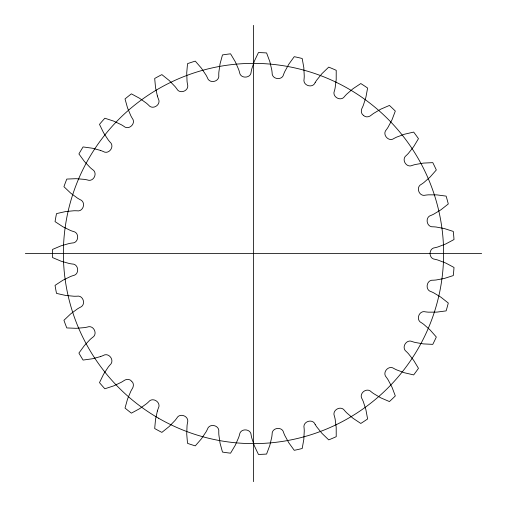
<?xml version="1.0" encoding="UTF-8"?>
<svg xmlns="http://www.w3.org/2000/svg" width="507" height="507" viewBox="0 0 507 507"><rect width="100%" height="100%" fill="white"/><g stroke="black" fill="none" stroke-linecap="round" stroke-linejoin="round"><path stroke-width="0.76" d="M157.366 411.044L155.554 419.219L154.686 428.523A200.987 200.987 0 0 0 161.866 432.389L169.154 426.539L174.978 420.518A42.138 42.138 0 0 0 176.753 418.231C179.795 412.185 189.738 416.431 187.476 422.813A42.138 42.138 0 0 0 187.045 425.677L186.722 434.043L187.527 443.352A200.987 200.987 0 0 0 195.284 445.875L201.406 438.815L206.057 431.856A42.138 42.138 0 0 0 207.401 429.283C209.315 422.794 219.854 425.202 218.764 431.882A42.138 42.138 0 0 0 218.859 434.778L220.032 443.067L222.484 452.079A200.987 200.987 0 0 0 230.565 453.176L235.33 445.14L238.67 437.459A42.138 42.138 0 0 0 239.526 434.689C240.255 427.965 251.054 428.447 251.174 435.215A42.138 42.138 0 0 0 251.783 438.048L254.419 445.995L258.443 454.43A200.987 200.987 0 0 0 266.587 454.063L269.844 445.304L271.758 437.154A42.138 42.138 0 0 0 272.107 434.277C271.619 427.521 282.329 426.076 283.66 432.712A42.138 42.138 0 0 0 284.763 435.393L288.775 442.744L294.244 450.317A200.987 200.987 0 0 0 302.191 448.505L303.826 439.303L304.257 430.944A42.138 42.138 0 0 0 304.086 428.047C302.4 421.494 312.68 418.155 315.17 424.441M315.17 82.559C312.68 88.845 302.4 85.506 304.086 78.953A42.138 42.138 0 0 0 304.251 76.056L303.826 67.697L302.191 58.495A200.987 200.987 0 0 0 294.244 56.683L288.775 64.256L284.763 71.607A42.138 42.138 0 0 0 283.654 74.288C282.329 80.924 271.619 79.472 272.107 72.723A42.138 42.138 0 0 0 271.752 69.846L269.844 61.696L266.587 52.937A200.987 200.987 0 0 0 258.443 52.57L254.419 61.005L251.783 68.952A42.138 42.138 0 0 0 251.174 71.785C251.054 78.553 240.255 79.035 239.526 72.311A42.138 42.138 0 0 0 238.67 69.541L235.33 61.86L230.565 53.824A200.987 200.987 0 0 0 222.484 54.921L220.032 63.933L218.853 72.222A42.138 42.138 0 0 0 218.764 75.118C219.854 81.798 209.315 84.206 207.401 77.717A42.138 42.138 0 0 0 206.057 75.144L201.406 68.185L195.284 61.125A200.987 200.987 0 0 0 187.527 63.648L186.722 72.957L187.045 81.323A42.138 42.138 0 0 0 187.47 84.187C189.738 90.569 179.795 94.815 176.753 88.769A42.138 42.138 0 0 0 174.972 86.482L169.154 80.461L161.866 74.611A200.987 200.987 0 0 0 154.686 78.477L155.554 87.781L157.366 95.956M100.424 356.605L92.344 358.785L83.085 360.065A200.987 200.987 0 0 1 78.908 353.068L84.422 345.527L90.17 339.437A42.138 42.138 0 0 1 92.382 337.561C98.282 334.246 93.592 324.512 87.324 327.059A42.138 42.138 0 0 1 84.479 327.611L76.132 328.314L66.797 327.928A200.987 200.987 0 0 1 63.933 320.291L70.707 313.858L77.451 308.896A42.138 42.138 0 0 1 79.96 307.438C86.361 305.233 83.484 294.814 76.861 296.202A42.138 42.138 0 0 1 73.959 296.24L65.625 295.442L56.511 293.395A200.987 200.987 0 0 1 55.054 285.371L62.868 280.251L70.391 276.569A42.138 42.138 0 0 1 73.116 275.586C79.808 274.56 78.839 263.792 72.07 263.976A42.138 42.138 0 0 1 69.212 263.494L61.157 261.219L52.551 257.575A200.987 200.987 0 0 1 52.551 249.425L61.157 245.781L69.212 243.499A42.138 42.138 0 0 1 72.07 243.024C78.839 243.208 79.808 232.44 73.116 231.414A42.138 42.138 0 0 1 70.391 230.432L62.868 226.749L55.054 221.629A200.987 200.987 0 0 1 56.511 213.605L65.625 211.558L73.959 210.76A42.138 42.138 0 0 1 76.861 210.798C83.484 212.186 86.361 201.767 79.96 199.562A42.138 42.138 0 0 1 77.451 198.104L70.707 193.142L63.933 186.709A200.987 200.987 0 0 1 66.797 179.072L76.132 178.686L84.479 179.383A42.138 42.138 0 0 1 87.324 179.941C93.592 182.495 98.282 172.754 92.382 169.439A42.138 42.138 0 0 1 90.17 167.564L84.422 161.473L78.908 153.932A200.987 200.987 0 0 1 83.085 146.935L92.344 148.215L100.424 150.395M25.35 253.5L481.65 253.5M363.576 115.469C360.965 113.891 360.762 110.304 362.188 107.858A42.138 42.138 0 0 0 363.367 105.209L365.908 97.23L367.607 88.041A200.987 200.987 0 0 0 360.8 83.547L353.018 88.719L346.68 94.188A42.138 42.138 0 0 0 344.703 96.311C341.129 102.059 331.61 96.938 334.436 90.791A42.138 42.138 0 0 0 335.121 87.971L336.198 79.669L336.223 70.327A200.987 200.987 0 0 0 328.726 67.12L321.996 73.597L316.736 80.112A42.138 42.138 0 0 0 315.17 82.552M363.811 115.666C365.94 117.675 369.311 116.959 371.308 115.127A42.138 42.138 0 0 1 373.627 113.391L380.839 109.138L389.42 105.437A200.987 200.987 0 0 1 395.314 111.071L392.006 119.81L388.083 127.206A42.138 42.138 0 0 1 386.448 129.608C381.644 134.368 388.755 142.511 394.123 138.386A42.138 42.138 0 0 1 396.715 137.093L404.573 134.197L413.674 132.086A200.987 200.987 0 0 1 418.465 138.684L413.649 146.688L408.471 153.266A42.138 42.138 0 0 1 406.437 155.338C400.853 159.16 406.399 168.444 412.413 165.345A42.138 42.138 0 0 1 415.201 164.534L423.446 163.089L432.782 162.639A200.987 200.987 0 0 1 436.318 169.984L430.145 177L423.877 182.545A42.138 42.138 0 0 1 421.507 184.218C415.328 186.988 419.131 197.109 425.601 195.138A42.138 42.138 0 0 1 428.485 194.834L436.863 194.884L446.122 196.114A200.987 200.987 0 0 1 448.289 203.972L440.97 209.771L433.808 214.112A42.138 42.138 0 0 1 431.178 215.336C424.606 216.952 426.539 227.592 433.257 226.806A42.138 42.138 0 0 1 436.147 227.022L444.379 228.568L453.271 231.426A200.987 200.987 0 0 1 454.006 239.545L445.761 243.949L437.94 246.941A42.138 42.138 0 0 1 435.133 247.67C428.383 248.094 428.383 258.906 435.133 259.331A42.138 42.138 0 0 1 437.94 260.066L445.761 263.051L454.006 267.455A200.987 200.987 0 0 1 453.271 275.574L444.379 278.432L436.147 279.978A42.138 42.138 0 0 1 433.257 280.2C426.539 279.408 424.606 290.042 431.178 291.671A42.138 42.138 0 0 1 433.808 292.894L440.97 297.229L448.289 303.028A200.987 200.987 0 0 1 446.122 310.886L436.863 312.116L428.485 312.166A42.138 42.138 0 0 1 425.601 311.868C419.131 309.885 415.334 320.012 421.507 322.782A42.138 42.138 0 0 1 423.877 324.455L430.145 330L436.318 337.016A200.987 200.987 0 0 1 432.782 344.361L423.446 343.911L415.201 342.466A42.138 42.138 0 0 1 412.413 341.655C406.399 338.556 400.853 347.834 406.437 351.668A42.138 42.138 0 0 1 408.465 353.734L413.649 360.312L418.465 368.316A200.987 200.987 0 0 1 413.674 374.914L404.573 372.803L396.715 369.907A42.138 42.138 0 0 1 394.116 368.614C388.755 364.489 381.644 372.632 386.448 377.398A42.138 42.138 0 0 1 388.077 379.794L392.006 387.19L395.314 395.929A200.987 200.987 0 0 1 389.42 401.563L380.839 397.862L373.627 393.609A42.138 42.138 0 0 1 371.308 391.873C366.764 386.86 358.31 393.597 362.188 399.142A42.138 42.138 0 0 1 363.367 401.791L365.908 409.77L367.607 418.959A200.987 200.987 0 0 1 360.8 423.453L353.018 418.281L346.68 412.812A42.138 42.138 0 0 1 344.703 410.689C341.129 404.941 331.61 410.062 334.436 416.209A42.138 42.138 0 0 1 335.121 419.029L336.198 427.331L336.223 436.673A200.987 200.987 0 0 1 328.726 439.88L321.996 433.403L316.736 426.888A42.138 42.138 0 0 1 315.17 424.448M131.719 381.315C134 383.159 133.74 386.594 132.194 388.812A42.138 42.138 0 0 0 130.781 391.347L127.536 399.066L125.026 408.065A200.987 200.987 0 0 0 131.395 413.148L139.609 408.693L146.415 403.813A42.138 42.138 0 0 0 148.576 401.88C152.645 396.474 161.67 402.431 158.304 408.3A42.138 42.138 0 0 0 157.366 411.044M131.497 381.106C129.583 378.735 125.996 379.014 123.765 380.757A42.138 42.138 0 0 1 121.293 382.278L113.733 385.865L104.854 388.78A200.987 200.987 0 0 1 99.492 382.639L103.567 374.236L108.143 367.22A42.138 42.138 0 0 1 109.981 364.977C115.197 360.667 108.84 351.921 103.13 355.546A42.138 42.138 0 0 1 100.424 356.605M253.5 25.35L253.5 481.65M157.366 95.956A42.138 42.138 0 0 0 158.304 98.7C161.67 104.569 152.645 110.526 148.57 105.12A42.138 42.138 0 0 0 146.415 103.187L139.609 98.307L131.395 93.852A200.987 200.987 0 0 0 125.026 98.935L127.536 107.934L130.781 115.653A42.138 42.138 0 0 0 132.194 118.188C136.554 123.359 128.74 130.831 123.765 126.243A42.138 42.138 0 0 0 121.293 124.722L113.733 121.135L104.854 118.22A200.987 200.987 0 0 0 99.492 124.361L103.567 132.764L108.143 139.78A42.138 42.138 0 0 0 109.981 142.023C115.197 146.333 108.84 155.079 103.13 151.454A42.138 42.138 0 0 0 100.424 150.395M158.438 418.155A190.125 190.125 0 0 0 443.625 253.5A190.125 190.125 0 0 0 158.438 88.845A190.125 190.125 0 0 0 158.438 418.155"/></g></svg>
